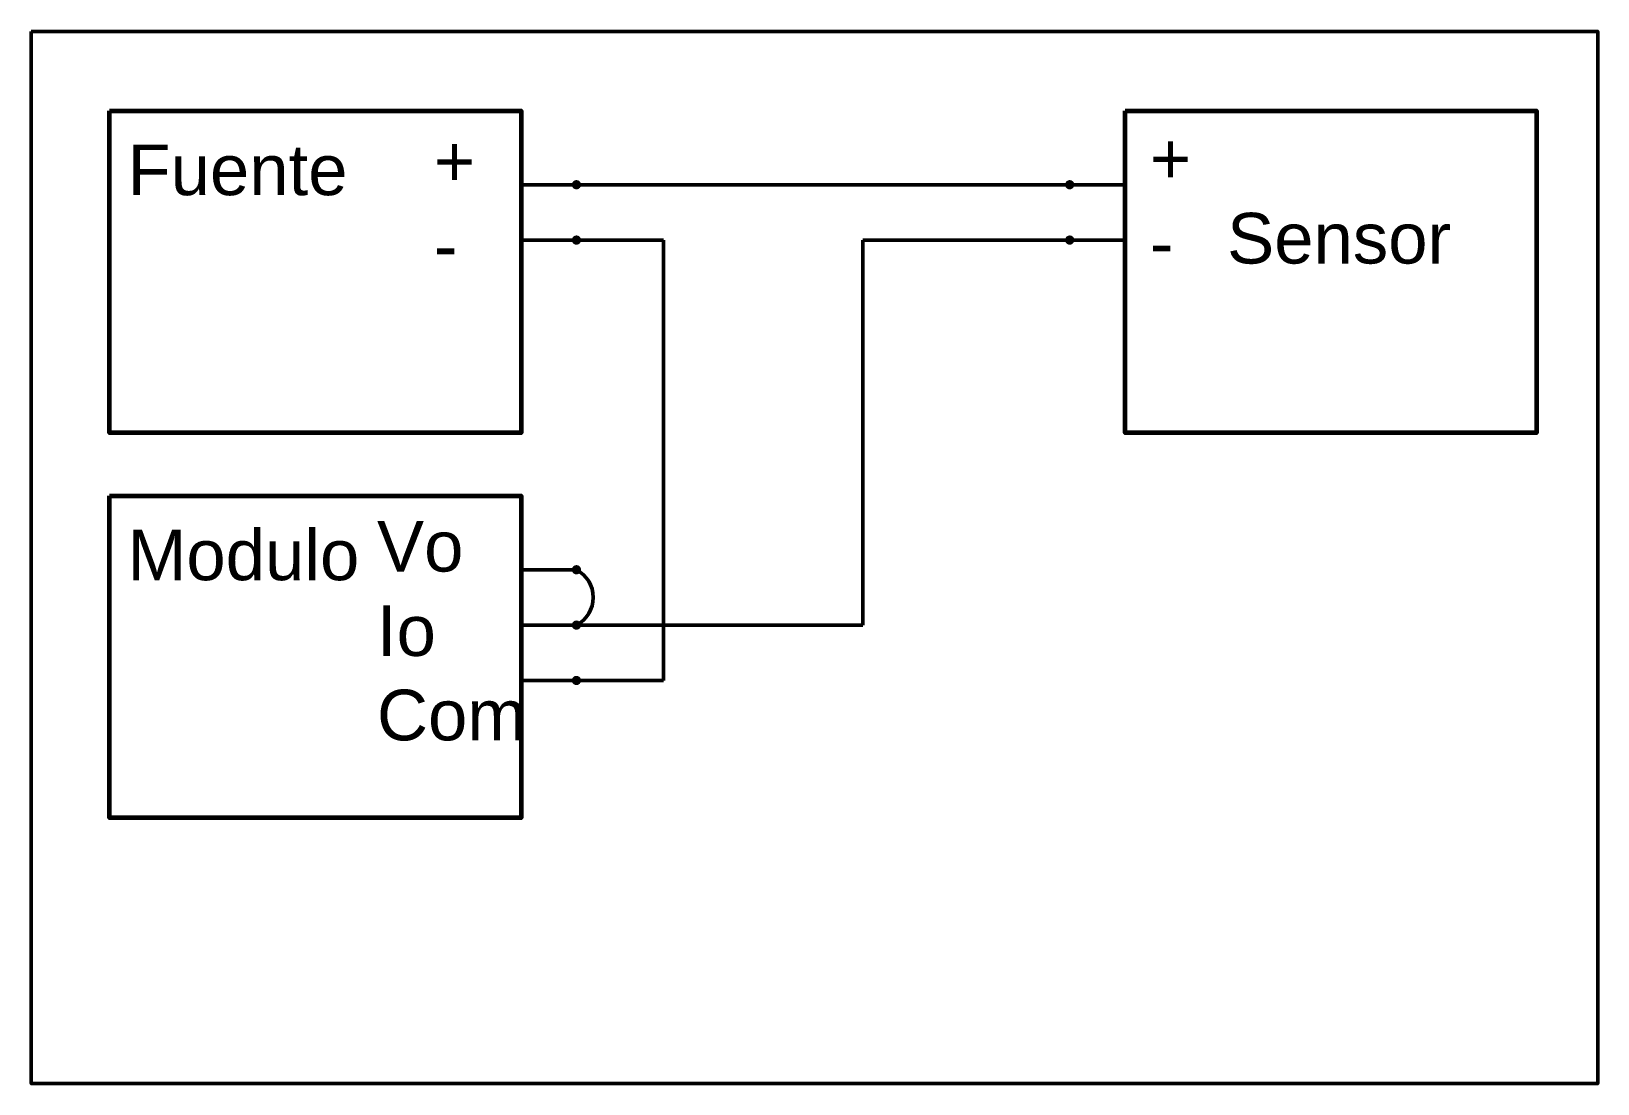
# Model space of a CAD drawing. Header units: millimetres. Extents: x 596 to 1445, y 1501 to 2072.
import ezdxf

# ---------------------------------------------------------------- set-up
doc = ezdxf.new("R2010")
doc.units = ezdxf.units.MM
for name, color, linetype, lineweight in [('Componentes', 200, 'Continuous', 60), ('Negativo', 7, 'Continuous', 50), ('Pagina', 252, 'Continuous', 50), ('Positivo', 10, 'Continuous', 50), ('Señal', 5, 'Continuous', 50)]:
    doc.layers.add(name, color=color, linetype=linetype, lineweight=lineweight)
doc.styles.get("Standard").update_dxf_attribs({"font": 'ARIAL.TTF'})

msp = doc.modelspace()

# ---------------------------------------------------------------- linework, layer by layer
at = {"const_width": 2.5}
for points in [[(889.89, 1988.39, 1), (892.39, 1988.39, 1)], [(1157.41, 1988.39, 1), (1159.91, 1988.39, 1)], [(889.89, 1958.39, 1), (892.39, 1958.39, 1)], [(1157.41, 1958.39, 1), (1159.91, 1958.39, 1)], [(889.89, 1779.69, 1), (892.39, 1779.69, 1)], [(889.89, 1749.69, 1), (892.39, 1749.69, 1)], [(889.89, 1719.69, 1), (892.39, 1719.69, 1)]]:
    msp.add_lwpolyline(points, format="xyb", close=True, dxfattribs=at)
at = {"layer": 'Componentes'}
for points in [[(637.93, 2028.39), (861.14, 2028.39), (861.14, 1853.91), (637.93, 1853.91)], [(1188.66, 2028.39), (1411.87, 2028.39), (1411.87, 1853.91), (1188.66, 1853.91)], [(637.93, 1819.69), (861.14, 1819.69), (861.14, 1645.21), (637.93, 1645.21)]]:
    msp.add_lwpolyline(points, close=True, dxfattribs=at)
at = {"layer": 'Negativo'}
for p, q in [((861.14, 1958.39), (891.14, 1958.39)), ((891.14, 1958.39), (938.44, 1958.39)), ((938.44, 1958.39), (938.44, 1719.69)), ((1188.66, 1958.39), (1158.66, 1958.39)), ((861.14, 1719.69), (891.14, 1719.69)), ((938.44, 1719.69), (891.14, 1719.69))]:
    msp.add_line(p, q, dxfattribs=at)
at = {"layer": 'Pagina'}
msp.add_lwpolyline([(595.51, 2071.54), (1444.99, 2071.54), (1444.99, 1501.13), (595.51, 1501.13)], close=True, dxfattribs=at)
at = {"layer": 'Positivo'}
for p, q in [((861.14, 1988.39), (891.14, 1988.39)), ((891.14, 1988.39), (1158.66, 1988.39)), ((1188.66, 1988.39), (1158.66, 1988.39)), ((861.14, 1779.69), (891.14, 1779.69)), ((861.14, 1749.69), (891.14, 1749.69))]:
    msp.add_line(p, q, dxfattribs=at)
at = {"layer": 'Señal'}
for p, q in [((1046.54, 1749.69), (1046.54, 1958.39)), ((1046.54, 1958.39), (1158.66, 1958.39)), ((891.14, 1749.69), (1046.54, 1749.69))]:
    msp.add_line(p, q, dxfattribs=at)
msp.add_arc((883.34, 1764.69), 16.9, 297.45551, 62.54449, dxfattribs=at)

# ---------------------------------------------------------------- texts
at = {"attachment_point": 1}
for s, width, insert, char_height in [('Fuente', 70.5368, (647.65, 2010.19), 27.448), ('+\\P-', 47.3465, (813.79, 2014.88), 27.45), ('+\\P-', 47.3465, (1202.18, 2016.4), 27.45), ('Sensor', 70.5368, (1244, 1973.13), 27.448), ('Modulo', 70.5368, (647.65, 1801.49), 27.448), ('Vo\\PIo\\PCom', 47.3465, (782.96, 1806.18), 27.448)]:
    msp.add_mtext_dynamic_manual_height_columns(s, width=width, gutter_width=137.24, heights=[0], dxfattribs=dict(at, insert=insert, char_height=char_height))

doc.saveas('drawing.dxf')
